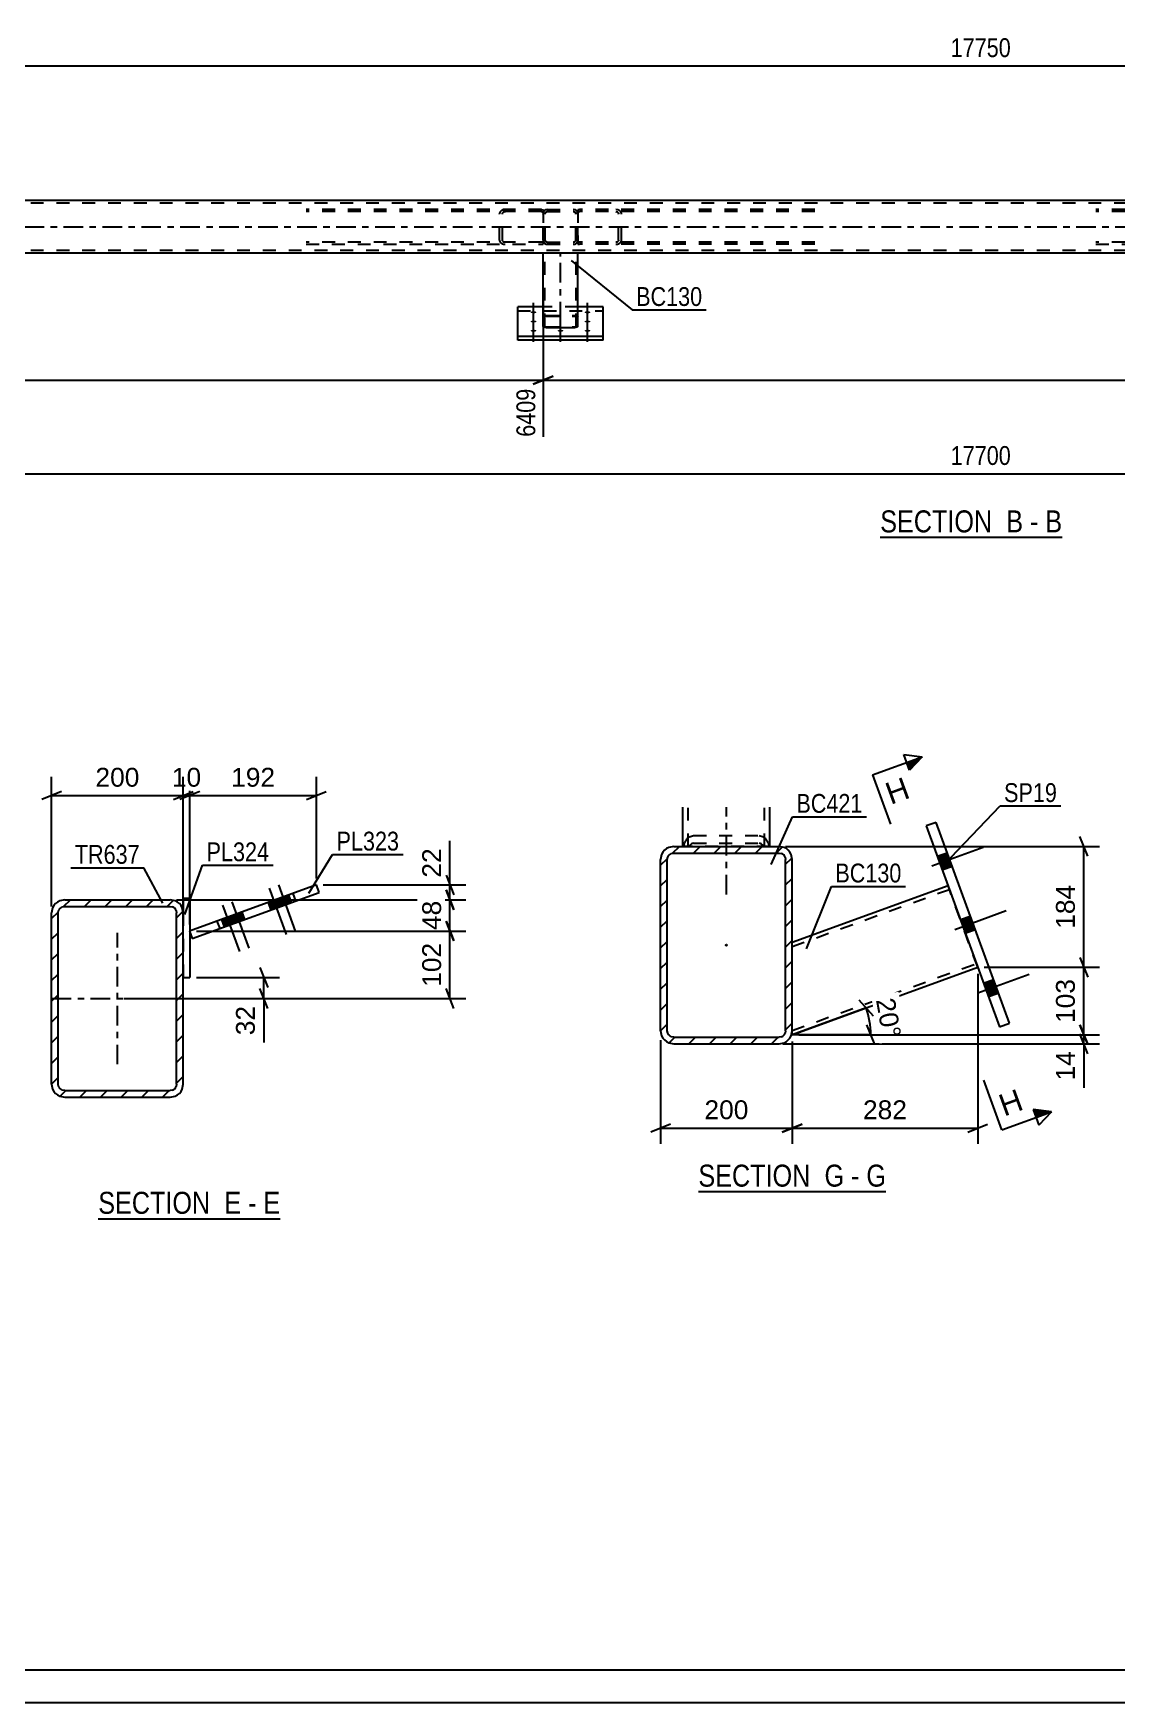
# Model space of a CAD drawing. Header units: millimetres. Extents: x -98 to 743, y -438 to 156.
# Drawn here: x 118.9 to 283.5, y -437.9 to -184.2 of the extents above; entities that cross this region are included whole.
import ezdxf

# ---------------------------------------------------------------- set-up
doc = ezdxf.new("R2010")
doc.units = ezdxf.units.MM
doc.linetypes.add('DXK_LINE_DOT2', pattern=[3.9198, 1.9599, -1.9599])
doc.linetypes.add('DXK_LINE_DOT3', pattern=[5.9187, 2.979, -0.9799, 0.9799, -0.9799])
doc.styles.add('Arial', font='ARIAL.TTF', dxfattribs={"height": 0.2})
doc.styles.add('Arial Narrow', font='ARIALN.TTF', dxfattribs={"height": 0.2})

# ---------------------------------------------------------------- blocks, each defined once
blk = doc.blocks.new('Unknown-761554712-1131')
at = {"color": 5, "linetype": 'Continuous'}
for p, q in [((-92.67, -432.91), (738.33, -432.91)), ((-97.67, -437.91), (743.33, -437.91))]:
    blk.add_line(p, q, dxfattribs=at)
blk = doc.blocks.new('Unknown-761554712-19 - 5364')
at = {"color": 6, "linetype": 'Continuous'}
blk.add_line((219.96, -360.24), (248.46, -360.24), dxfattribs=at)
at = {"color": 0, "linetype": 'Continuous'}
blk.add_wipeout([(238.07, -359.49), (238.07, -355.99), (219.96, -355.99), (219.96, -359.49)], dxfattribs=at)
at = {"color": 7, "linetype": 'Continuous', "style": 'Arial Narrow'}
blk.add_text('SECTION ', height=3.34, dxfattribs=at).set_placement((219.96, -359.49))
at = {"color": 0, "linetype": 'Continuous'}
blk.add_wipeout([(242.1, -359.49), (242.1, -355.99), (239.12, -355.99), (239.12, -359.49)], dxfattribs=at)
at = {"color": 7, "linetype": 'Continuous', "style": 'Arial Narrow'}
blk.add_text('G', height=3.34, dxfattribs=at).set_placement((239.12, -359.49))
at = {"color": 0, "linetype": 'Continuous'}
blk.add_wipeout([(244.43, -359.49), (244.43, -355.99), (243.15, -355.99), (243.15, -359.49)], dxfattribs=at)
blk.add_wipeout([(248.46, -359.49), (248.46, -355.99), (245.48, -355.99), (245.48, -359.49)], dxfattribs=at)
at = {"color": 7, "linetype": 'Continuous', "style": 'Arial Narrow'}
for s, p in [('G', (245.48, -359.49)), ('-', (243.15, -359.49))]:
    blk.add_text(s, height=3.34, dxfattribs=at).set_placement(p)
blk = doc.blocks.new('Unknown-761554712-12 - 9931')
at = {"color": 6, "linetype": 'Continuous'}
blk.add_line((128.77, -364.37), (156.42, -364.37), dxfattribs=at)
at = {"color": 0, "linetype": 'Continuous'}
blk.add_wipeout([(146.88, -363.62), (146.88, -360.12), (128.77, -360.12), (128.77, -363.62)], dxfattribs=at)
at = {"color": 7, "linetype": 'Continuous', "style": 'Arial Narrow'}
blk.add_text('SECTION ', height=3.34, dxfattribs=at).set_placement((128.77, -363.62))
at = {"color": 0, "linetype": 'Continuous'}
blk.add_wipeout([(150.49, -363.62), (150.49, -360.12), (147.93, -360.12), (147.93, -363.62)], dxfattribs=at)
blk.add_wipeout([(152.81, -363.62), (152.81, -360.12), (151.54, -360.12), (151.54, -363.62)], dxfattribs=at)
at = {"color": 7, "linetype": 'Continuous', "style": 'Arial Narrow'}
blk.add_text('E', height=3.34, dxfattribs=at).set_placement((147.93, -363.62))
at = {"color": 0, "linetype": 'Continuous'}
blk.add_wipeout([(156.42, -363.62), (156.42, -360.12), (153.86, -360.12), (153.86, -363.62)], dxfattribs=at)
at = {"color": 7, "linetype": 'Continuous', "style": 'Arial Narrow'}
for s, p in [('-', (151.54, -363.62)), ('E', (153.86, -363.62))]:
    blk.add_text(s, height=3.34, dxfattribs=at).set_placement(p)
blk = doc.blocks.new('Unknown-761554712-21 - 5026')
at = {"color": 6, "linetype": 'Continuous'}
blk.add_line((247.59, -260.81), (275.23, -260.81), dxfattribs=at)
at = {"color": 0, "linetype": 'Continuous'}
blk.add_wipeout([(265.69, -260.06), (265.69, -256.56), (247.59, -256.56), (247.59, -260.06)], dxfattribs=at)
at = {"color": 7, "linetype": 'Continuous', "style": 'Arial Narrow'}
blk.add_text('SECTION ', height=3.34, dxfattribs=at).set_placement((247.59, -260.06))
at = {"color": 0, "linetype": 'Continuous'}
blk.add_wipeout([(269.3, -260.06), (269.3, -256.56), (266.74, -256.56), (266.74, -260.06)], dxfattribs=at)
blk.add_wipeout([(271.63, -260.06), (271.63, -256.56), (270.35, -256.56), (270.35, -260.06)], dxfattribs=at)
at = {"color": 7, "linetype": 'Continuous', "style": 'Arial Narrow'}
blk.add_text('B', height=3.34, dxfattribs=at).set_placement((266.74, -260.06))
at = {"color": 0, "linetype": 'Continuous'}
blk.add_wipeout([(275.23, -260.06), (275.23, -256.56), (272.68, -256.56), (272.68, -260.06)], dxfattribs=at)
at = {"color": 7, "linetype": 'Continuous', "style": 'Arial Narrow'}
for s, p in [('-', (270.35, -260.06)), ('B', (272.68, -260.06))]:
    blk.add_text(s, height=3.34, dxfattribs=at).set_placement(p)
blk = doc.blocks.new('Part-761554712-5432 - 5364')
at = {"color": 2, "linetype": 'Continuous'}
for p, q in [((256.09, -304.13), (254.59, -304.68)), ((267.21, -334.67), (256.09, -304.13)), ((254.59, -304.68), (265.7, -335.22)), ((265.7, -335.22), (267.21, -334.67))]:
    blk.add_line(p, q, dxfattribs=at)
blk = doc.blocks.new('Part-761554712-5367 - 5364')
at = {"color": 2, "linetype": 'Continuous'}
for p, q in [((217.61, -307.79), (217.61, -301.81)), ((230.81, -307.79), (230.81, -301.81))]:
    blk.add_line(p, q, dxfattribs=at)
at = {"color": 7, "linetype": 'DXK_LINE_DOT2'}
for p, q in [((218.41, -307.79), (218.41, -301.81)), ((230.01, -307.79), (230.01, -301.81)), ((218.6, -306.32), (219.21, -306.14)), ((219.21, -306.14), (229.21, -306.14)), ((229.21, -306.14), (229.83, -306.32)), ((230.81, -307.79), (217.61, -307.79)), ((217.71, -307.79), (217.73, -307.58)), ((218.65, -307.65), (218.58, -307.79)), ((218.91, -307.4), (218.65, -307.65)), ((219.21, -307.31), (218.91, -307.4)), ((219.21, -307.31), (229.21, -307.31)), ((229.52, -307.4), (229.21, -307.31)), ((229.78, -307.65), (229.52, -307.4)), ((229.84, -307.79), (229.78, -307.65)), ((230.69, -307.58), (230.72, -307.79))]:
    blk.add_line(p, q, dxfattribs=at)
at = {"color": 7, "linetype": 'DXK_LINE_DOT3'}
blk.add_line((224.21, -315.07), (224.21, -301.81), dxfattribs=at)
at = {"color": 7, "linetype": 'DXK_LINE_DOT2'}
for centre, start, end in [((219.8, -308.07), 124.4664, 166.7051), ((228.62, -308.07), 13.2949, 55.5336)]:
    blk.add_arc(centre, 2.13, start, end, dxfattribs=at)
blk = doc.blocks.new('Part-761554712-5455 - 5364')
at = {"linetype": 'Continuous'}
h = blk.add_hatch(dxfattribs=at)
h.set_pattern_fill('', scale=0.7, style=0, pattern_type=0)
h.set_pattern_definition([(45, (214.2129, -335.7886), (-1.57154, 1.57154), [])])
h.paths.add_polyline_path([(214.21, -309.79), (214.21, -335.79), (214.37, -336.55), (214.8, -337.2), (215.45, -337.64), (216.21, -337.79), (232.21, -337.79), (232.98, -337.64), (233.63, -337.2), (234.06, -336.55), (234.21, -335.79), (234.21, -309.79), (234.06, -309.02), (233.63, -308.37), (232.98, -307.94), (232.21, -307.79), (216.21, -307.79), (215.45, -307.94), (214.8, -308.37), (214.37, -309.02)])
h.paths.add_polyline_path([(215.51, -309.08), (215.83, -308.86), (216.21, -308.79), (232.21, -308.79), (232.6, -308.86), (232.92, -309.08), (233.14, -309.41), (233.21, -309.79), (233.21, -335.79), (233.14, -336.17), (232.92, -336.5), (232.6, -336.71), (232.21, -336.79), (216.21, -336.79), (215.83, -336.71), (215.51, -336.5), (215.29, -336.17), (215.21, -335.79), (215.21, -309.79), (215.29, -309.41)])
blk.add_hatch(color=30, dxfattribs=at).paths.add_polyline_path([(224.21, -322.89, -1), (224.21, -322.69, -1)])
at = {"color": 2, "linetype": 'Continuous'}
for p, q in [((214.37, -309.02), (214.21, -309.79)), ((215.21, -309.79), (215.29, -309.41)), ((216.21, -307.79), (215.45, -307.94)), ((215.83, -308.86), (216.21, -308.79)), ((216.21, -307.79), (232.21, -307.79)), ((216.21, -308.79), (232.21, -308.79)), ((232.98, -307.94), (232.21, -307.79)), ((232.21, -308.79), (232.6, -308.86)), ((233.14, -309.41), (233.21, -309.79)), ((234.21, -309.79), (234.06, -309.02)), ((214.21, -335.79), (214.21, -309.79)), ((215.21, -335.79), (215.21, -309.79)), ((233.21, -335.79), (233.21, -309.79)), ((234.21, -335.79), (234.21, -309.79)), ((214.21, -335.79), (214.37, -336.55)), ((215.29, -336.17), (215.21, -335.79)), ((216.21, -336.79), (215.83, -336.71)), ((216.21, -336.79), (232.21, -336.79)), ((232.6, -336.71), (232.21, -336.79)), ((233.21, -335.79), (233.14, -336.17)), ((234.06, -336.55), (234.21, -335.79)), ((215.45, -337.64), (216.21, -337.79)), ((216.21, -337.79), (232.21, -337.79)), ((232.21, -337.79), (232.98, -337.64))]:
    blk.add_line(p, q, dxfattribs=at)
at = {"color": 7, "linetype": 'DXK_LINE_DOT3'}
blk.add_line((224.21, -322.79), (224.21, -322.79), dxfattribs=at)
at = {"color": 30, "linetype": 'DXK_LINE_DOT3'}
blk.add_line((224.21, -322.79), (224.21, -322.79), dxfattribs=at)
at = {"color": 30, "linetype": 'Continuous'}
blk.add_circle((224.21, -322.79), 0.1, dxfattribs=at)
at = {"color": 2, "linetype": 'Continuous'}
for centre, radius, start, end in [((216.21, -309.79), 2, 112.5, 157.5), ((216.21, -309.79), 1, 112.5, 157.5), ((232.21, -309.79), 1, 22.5, 67.5), ((232.21, -309.79), 2, 22.5, 67.5), ((216.21, -335.79), 2, 202.5, 247.5), ((216.21, -335.79), 1, 202.5, 247.5), ((232.21, -335.79), 1, 292.5, 337.5), ((232.21, -335.79), 2, 292.5, 337.5)]:
    blk.add_arc(centre, radius, start, end, dxfattribs=at)
blk = doc.blocks.new('Part-761554712-5427 - 5364')
at = {"color": 2, "linetype": 'Continuous'}
for p, q in [((234.21, -322.36), (257.89, -313.75)), ((234.21, -336.41), (262.4, -326.15)), ((234.21, -336.31), (234.21, -335.79)), ((234.21, -336.31), (234.21, -336.41))]:
    blk.add_line(p, q, dxfattribs=at)
at = {"color": 7, "linetype": 'DXK_LINE_DOT2'}
for p, q in [((234.21, -323), (258.09, -314.31)), ((262.4, -326.15), (257.89, -313.75)), ((234.21, -322.46), (234.21, -322.36)), ((234.21, -335.79), (234.21, -322.36)), ((234.21, -335.77), (262.2, -325.59))]:
    blk.add_line(p, q, dxfattribs=at)
blk = doc.blocks.new('Bolt-761554712-5478 - 5364')
at = {"linetype": 'Continuous'}
for points in [[(256.26, -309.28), (257.02, -311.35), (258.52, -310.8), (257.77, -308.74)], [(256.26, -309.28), (257.02, -311.35), (258.52, -310.8), (257.77, -308.74)], [(256.26, -309.28), (257.02, -311.35), (258.52, -310.8), (257.77, -308.74)], [(259.77, -318.91), (260.52, -320.98), (262.03, -320.43), (261.27, -318.37)], [(259.77, -318.91), (260.52, -320.98), (262.03, -320.43), (261.27, -318.37)], [(263.28, -328.55), (264.03, -330.61), (265.53, -330.07), (264.78, -328)], [(263.28, -328.55), (264.03, -330.61), (265.53, -330.07), (264.78, -328)], [(263.28, -328.55), (264.03, -330.61), (265.53, -330.07), (264.78, -328)]]:
    blk.add_hatch(color=1, dxfattribs=at).paths.add_polyline_path(points)
at = {"color": 1, "linetype": 'Continuous'}
for p, q in [((255.42, -310.76), (263.22, -307.92)), ((255.42, -310.76), (263.22, -307.92)), ((255.42, -310.76), (263.22, -307.92)), ((256.26, -309.28), (257.77, -308.74)), ((256.26, -309.28), (257.77, -308.74)), ((256.26, -309.28), (257.77, -308.74)), ((257.02, -311.35), (258.52, -310.8)), ((257.02, -311.35), (258.52, -310.8)), ((257.02, -311.35), (258.52, -310.8)), ((258.93, -320.39), (266.72, -317.55)), ((258.93, -320.39), (266.72, -317.55)), ((259.77, -318.91), (261.27, -318.37)), ((259.77, -318.91), (261.27, -318.37)), ((260.52, -320.98), (262.03, -320.43)), ((260.52, -320.98), (262.03, -320.43)), ((262.43, -330.02), (270.23, -327.19)), ((262.43, -330.02), (270.23, -327.19)), ((262.43, -330.02), (270.23, -327.19)), ((263.28, -328.55), (264.78, -328)), ((263.28, -328.55), (264.78, -328)), ((263.28, -328.55), (264.78, -328)), ((264.03, -330.61), (265.53, -330.07)), ((264.03, -330.61), (265.53, -330.07)), ((264.03, -330.61), (265.53, -330.07))]:
    blk.add_line(p, q, dxfattribs=at)
blk = doc.blocks.new('Part-761554712-9998 - 9931')
at = {"color": 2, "linetype": 'Continuous'}
for p, q in [((141.68, -315.71), (141.68, -317.9)), ((142.68, -315.71), (141.68, -315.71)), ((142.68, -315.71), (142.68, -327.71)), ((141.68, -327.71), (142.68, -327.71))]:
    blk.add_line(p, q, dxfattribs=at)
at = {"color": 7, "linetype": 'DXK_LINE_DOT2'}
blk.add_line((141.68, -317.9), (141.68, -327.71), dxfattribs=at)
blk = doc.blocks.new('Part-761554712-10018 - 9931')
at = {"linetype": 'Continuous'}
h = blk.add_hatch(dxfattribs=at)
h.set_pattern_fill('', scale=0.7, style=0, pattern_type=0)
h.set_pattern_definition([(45, (121.6773, -343.9045), (-1.57154, 1.57154), [])])
h.paths.add_polyline_path([(121.68, -317.9), (121.68, -343.9), (121.83, -344.67), (122.26, -345.32), (122.91, -345.75), (123.68, -345.9), (139.68, -345.9), (140.44, -345.75), (141.09, -345.32), (141.53, -344.67), (141.68, -343.9), (141.68, -317.9), (141.53, -317.14), (141.09, -316.49), (140.44, -316.06), (139.68, -315.9), (123.68, -315.9), (122.91, -316.06), (122.26, -316.49), (121.83, -317.14)])
h.paths.add_polyline_path([(122.97, -317.2), (123.29, -316.98), (123.68, -316.9), (139.68, -316.9), (140.06, -316.98), (140.38, -317.2), (140.6, -317.52), (140.68, -317.9), (140.68, -343.9), (140.6, -344.29), (140.38, -344.61), (140.06, -344.83), (139.68, -344.9), (123.68, -344.9), (123.29, -344.83), (122.97, -344.61), (122.75, -344.29), (122.68, -343.9), (122.68, -317.9), (122.75, -317.52)])
at = {"color": 2, "linetype": 'Continuous'}
for p, q in [((123.68, -315.9), (122.91, -316.06)), ((123.29, -316.98), (123.68, -316.9)), ((123.68, -315.9), (139.68, -315.9)), ((123.68, -316.9), (139.68, -316.9)), ((140.44, -316.06), (139.68, -315.9)), ((139.68, -316.9), (140.06, -316.98)), ((121.83, -317.14), (121.68, -317.9)), ((121.68, -343.9), (121.68, -317.9)), ((122.68, -317.9), (122.75, -317.52)), ((122.68, -343.9), (122.68, -317.9)), ((140.6, -317.52), (140.68, -317.9)), ((140.68, -343.9), (140.68, -317.9)), ((141.68, -317.9), (141.53, -317.14)), ((141.68, -343.9), (141.68, -317.9)), ((121.68, -343.9), (121.83, -344.67)), ((122.75, -344.29), (122.68, -343.9)), ((123.68, -344.9), (123.29, -344.83)), ((123.68, -344.9), (139.68, -344.9)), ((140.06, -344.83), (139.68, -344.9)), ((140.68, -343.9), (140.6, -344.29)), ((141.53, -344.67), (141.68, -343.9)), ((122.91, -345.75), (123.68, -345.9)), ((123.68, -345.9), (139.68, -345.9)), ((139.68, -345.9), (140.44, -345.75))]:
    blk.add_line(p, q, dxfattribs=at)
at = {"color": 7, "linetype": 'DXK_LINE_DOT3'}
for p, q in [((131.68, -340.9), (131.68, -320.9)), ((121.68, -330.9), (141.68, -330.9))]:
    blk.add_line(p, q, dxfattribs=at)
at = {"color": 2, "linetype": 'Continuous'}
for centre, radius, start, end in [((123.68, -317.9), 2, 112.5, 157.5), ((123.68, -317.9), 1, 112.5, 157.5), ((139.68, -317.9), 1, 22.5, 67.5), ((139.68, -317.9), 2, 22.5, 67.5), ((123.68, -343.9), 2, 202.5, 247.5), ((123.68, -343.9), 1, 202.5, 247.5), ((139.68, -343.9), 1, 292.5, 337.5), ((139.68, -343.9), 2, 292.5, 337.5)]:
    blk.add_arc(centre, radius, start, end, dxfattribs=at)
blk = doc.blocks.new('Part-761554712-10019 - 9931')
at = {"color": 2, "linetype": 'Continuous'}
for p, q in [((161.92, -313.65), (142.63, -320.68)), ((162.33, -314.78), (161.92, -313.65)), ((143.04, -321.8), (162.33, -314.78)), ((158.8, -316.07), (158.39, -314.94)), ((142.63, -320.68), (143.04, -321.8))]:
    blk.add_line(p, q, dxfattribs=at)
at = {"color": 7, "linetype": 'DXK_LINE_DOT2'}
blk.add_line((147.27, -320.26), (146.86, -319.13), dxfattribs=at)
blk = doc.blocks.new('Bolt-761554712-10032 - 9931')
at = {"linetype": 'Continuous'}
for points in [[(154.98, -317.46), (156.67, -316.84), (156.26, -315.71), (154.57, -316.33)], [(156.4, -316.94), (158.09, -316.33), (157.68, -315.2), (155.99, -315.81)], [(147.9, -320.03), (149.59, -319.42), (149.18, -318.29), (147.49, -318.91)], [(149.31, -319.52), (151, -318.9), (150.59, -317.78), (148.9, -318.39)]]:
    blk.add_hatch(color=1, dxfattribs=at).paths.add_polyline_path(points)
at = {"color": 1, "linetype": 'Continuous'}
for p, q in [((154.73, -314.14), (157.3, -321.19)), ((156.15, -313.63), (158.71, -320.67)), ((147.65, -316.72), (150.21, -323.77)), ((149.06, -316.2), (151.63, -323.25)), ((154.57, -316.33), (154.98, -317.46)), ((155.99, -315.81), (156.4, -316.94)), ((156.26, -315.71), (156.67, -316.84)), ((157.68, -315.2), (158.09, -316.33)), ((147.49, -318.91), (147.9, -320.03)), ((148.9, -318.39), (149.31, -319.52)), ((149.18, -318.29), (149.59, -319.42)), ((150.59, -317.78), (151, -318.9))]:
    blk.add_line(p, q, dxfattribs=at)
blk = doc.blocks.new('Part-761554712-5120 - 5026')
at = {"color": 7, "linetype": 'DXK_LINE_DOT2'}
for p, q in [((316.1, -211), (280.36, -211)), ((316.1, -211.32), (280.36, -211.32)), ((309.8, -211.4), (309.73, -211.64)), ((309.73, -215.64), (309.73, -211.64)), ((310.17, -211.64), (310.21, -211.52)), ((310.17, -215.64), (310.17, -211.64)), ((310.61, -211), (310.28, -211.05)), ((310.45, -211.35), (310.61, -211.32)), ((316.1, -211), (316.36, -211.04)), ((316.1, -211.32), (316.27, -211.35)), ((316.27, -211.35), (316.36, -211.39)), ((316.36, -211.04), (316.36, -216.25)), ((316.1, -215.96), (280.36, -215.96)), ((280.36, -216.28), (316.1, -216.28)), ((309.73, -215.64), (309.8, -215.89)), ((310.21, -215.77), (310.17, -215.64)), ((310.28, -216.24), (310.61, -216.28)), ((310.61, -215.96), (310.45, -215.94)), ((316.27, -215.94), (316.1, -215.96)), ((316.1, -216.28), (316.36, -216.25)), ((316.36, -215.9), (316.27, -215.94))]:
    blk.add_line(p, q, dxfattribs=at)
for centre, radius, start, end in [((310.48, -211.83), 0.802, 104.5547, 147.5896), ((310.55, -211.74), 0.401, 104.5547, 147.5896), ((310.48, -215.46), 0.802, 212.4104, 255.4453), ((310.55, -215.55), 0.401, 212.4104, 255.4453)]:
    blk.add_arc(centre, radius, start, end, dxfattribs=at)
blk = doc.blocks.new('Bolt-761554712-5043 - 5026')
at = {"linetype": 'Continuous'}
for points in [[(194.91, -226.77), (194.82, -226.76), (194.73, -226.75), (194.65, -226.74), (194.58, -226.72), (194.53, -226.69), (194.49, -226.66), (194.47, -226.63), (194.47, -226.6), (194.49, -226.57), (194.53, -226.54), (194.58, -226.51), (194.65, -226.49), (194.73, -226.48), (194.82, -226.47), (194.91, -226.46), (195, -226.47), (195.09, -226.48), (195.17, -226.49), (195.24, -226.51), (195.29, -226.54), (195.33, -226.57), (195.35, -226.6), (195.35, -226.63), (195.33, -226.66), (195.29, -226.69), (195.24, -226.72), (195.17, -226.74), (195.09, -226.75), (195, -226.76)], [(194.91, -228.17), (194.82, -228.16), (194.73, -228.15), (194.65, -228.14), (194.58, -228.12), (194.53, -228.09), (194.49, -228.06), (194.47, -228.03), (194.47, -228), (194.49, -227.97), (194.53, -227.94), (194.58, -227.92), (194.65, -227.9), (194.73, -227.88), (194.82, -227.87), (194.91, -227.87), (195, -227.87), (195.09, -227.88), (195.17, -227.9), (195.24, -227.92), (195.29, -227.94), (195.33, -227.97), (195.35, -228), (195.35, -228.03), (195.33, -228.06), (195.29, -228.09), (195.24, -228.12), (195.17, -228.14), (195.09, -228.15), (195, -228.16)], [(203.11, -226.77), (203.02, -226.76), (202.93, -226.75), (202.85, -226.74), (202.78, -226.72), (202.73, -226.69), (202.69, -226.66), (202.67, -226.63), (202.67, -226.6), (202.69, -226.57), (202.73, -226.54), (202.78, -226.51), (202.85, -226.49), (202.93, -226.48), (203.02, -226.47), (203.11, -226.46), (203.2, -226.47), (203.29, -226.48), (203.37, -226.49), (203.44, -226.51), (203.49, -226.54), (203.53, -226.57), (203.55, -226.6), (203.55, -226.63), (203.53, -226.66), (203.49, -226.69), (203.44, -226.72), (203.37, -226.74), (203.29, -226.75), (203.2, -226.76)], [(203.11, -228.17), (203.02, -228.16), (202.93, -228.15), (202.85, -228.14), (202.78, -228.12), (202.73, -228.09), (202.69, -228.06), (202.67, -228.03), (202.67, -228), (202.69, -227.97), (202.73, -227.94), (202.78, -227.92), (202.85, -227.9), (202.93, -227.88), (203.02, -227.87), (203.11, -227.87), (203.2, -227.87), (203.29, -227.88), (203.37, -227.9), (203.44, -227.92), (203.49, -227.94), (203.53, -227.97), (203.55, -228), (203.55, -228.03), (203.53, -228.06), (203.49, -228.09), (203.44, -228.12), (203.37, -228.14), (203.29, -228.15), (203.2, -228.16)], [(194.91, -229.57), (194.82, -229.57), (194.73, -229.56), (194.65, -229.54), (194.58, -229.52), (194.53, -229.49), (194.49, -229.47), (194.47, -229.44), (194.47, -229.4), (194.49, -229.37), (194.53, -229.34), (194.58, -229.32), (194.65, -229.3), (194.73, -229.28), (194.82, -229.27), (194.91, -229.27), (195, -229.27), (195.09, -229.28), (195.17, -229.3), (195.24, -229.32), (195.29, -229.34), (195.33, -229.37), (195.35, -229.4), (195.35, -229.44), (195.33, -229.47), (195.29, -229.49), (195.24, -229.52), (195.17, -229.54), (195.09, -229.56), (195, -229.57)], [(199.01, -229.57), (198.92, -229.57), (198.83, -229.56), (198.75, -229.54), (198.68, -229.52), (198.63, -229.49), (198.59, -229.47), (198.57, -229.44), (198.57, -229.4), (198.59, -229.37), (198.63, -229.34), (198.68, -229.32), (198.75, -229.3), (198.83, -229.28), (198.92, -229.27), (199.01, -229.27), (199.1, -229.27), (199.19, -229.28), (199.27, -229.3), (199.34, -229.32), (199.39, -229.34), (199.43, -229.37), (199.45, -229.4), (199.45, -229.44), (199.43, -229.47), (199.39, -229.49), (199.34, -229.52), (199.27, -229.54), (199.19, -229.56), (199.1, -229.57)], [(203.11, -229.57), (203.02, -229.57), (202.93, -229.56), (202.85, -229.54), (202.78, -229.52), (202.73, -229.49), (202.69, -229.47), (202.67, -229.44), (202.67, -229.4), (202.69, -229.37), (202.73, -229.34), (202.78, -229.32), (202.85, -229.3), (202.93, -229.28), (203.02, -229.27), (203.11, -229.27), (203.2, -229.27), (203.29, -229.28), (203.37, -229.3), (203.44, -229.32), (203.49, -229.34), (203.53, -229.37), (203.55, -229.4), (203.55, -229.44), (203.53, -229.47), (203.49, -229.49), (203.44, -229.52), (203.37, -229.54), (203.29, -229.56), (203.2, -229.57)]]:
    blk.add_hatch(color=1, dxfattribs=at).paths.add_polyline_path(points)
at = {"color": 1, "linetype": 'Continuous'}
for p, q in [((194.91, -228.31), (194.91, -225.19)), ((203.11, -228.31), (203.11, -225.19)), ((194.91, -229.71), (194.91, -226.59)), ((194.91, -231.11), (194.91, -227.99)), ((199.01, -231.11), (199.01, -227.99)), ((203.11, -229.71), (203.11, -226.59)), ((203.11, -231.11), (203.11, -227.99))]:
    blk.add_line(p, q, dxfattribs=at)
at = {"color": 1, "linetype": 'DXK_LINE_DOT2'}
blk.add_line((199.01, -228.31), (199.01, -225.19), dxfattribs=at)
blk = doc.blocks.new('Part-761554712-5062 - 5026')
at = {"color": 2, "linetype": 'Continuous'}
for p, q in [((571.24, -209.64), (-60, -209.64)), ((196.45, -217.64), (-38.44, -217.64)), ((436.45, -217.64), (201.57, -217.64))]:
    blk.add_line(p, q, dxfattribs=at)
at = {"color": 7, "linetype": 'DXK_LINE_DOT2'}
for p, q in [((571.24, -210.04), (-60, -210.04)), ((571.24, -217.24), (-60, -217.24)), ((571.24, -217.64), (-43.56, -217.64)), ((201.57, -217.64), (196.45, -217.64))]:
    blk.add_line(p, q, dxfattribs=at)
at = {"color": 7, "linetype": 'DXK_LINE_DOT3'}
blk.add_line((-60, -213.64), (571.24, -213.64), dxfattribs=at)
blk = doc.blocks.new('Part-761554712-5140 - 5026')
at = {"color": 7, "linetype": 'DXK_LINE_DOT2'}
for p, q in [((196.41, -211.4), (196.36, -211.64)), ((196.36, -215.64), (196.36, -211.64)), ((196.68, -211.64), (196.71, -211.52)), ((196.68, -215.64), (196.68, -211.64)), ((197, -211), (196.76, -211.05)), ((196.88, -211.35), (197, -211.32)), ((197, -211), (201, -211)), ((197, -211.32), (201, -211.32)), ((201.25, -211.05), (201, -211)), ((201, -211.32), (201.12, -211.35)), ((201.3, -211.52), (201.32, -211.64)), ((201.32, -215.64), (201.32, -211.64)), ((201.64, -211.64), (201.59, -211.4)), ((201.64, -215.64), (201.64, -211.64)), ((196.36, -215.64), (196.41, -215.89)), ((196.71, -215.77), (196.68, -215.64)), ((196.76, -216.24), (197, -216.28)), ((197, -215.96), (196.88, -215.94)), ((197, -215.96), (201, -215.96)), ((197, -216.28), (201, -216.28)), ((201.12, -215.94), (201, -215.96)), ((201, -216.28), (201.25, -216.24)), ((201.32, -215.64), (201.3, -215.77)), ((201.59, -215.89), (201.64, -215.64))]:
    blk.add_line(p, q, dxfattribs=at)
for centre, radius, start, end in [((197, -211.64), 0.64, 112.5, 157.5), ((197, -211.64), 0.32, 112.5, 157.5), ((201, -211.64), 0.32, 22.5, 67.5), ((201, -211.64), 0.64, 22.5, 67.5), ((197, -215.64), 0.64, 202.5, 247.5), ((197, -215.64), 0.32, 202.5, 247.5), ((201, -215.64), 0.32, 292.5, 337.5), ((201, -215.64), 0.64, 292.5, 337.5)]:
    blk.add_arc(centre, radius, start, end, dxfattribs=at)
blk = doc.blocks.new('Part-761554712-5069 - 5026')
at = {"color": 2, "linetype": 'Continuous'}
for p, q in [((196.37, -225.79), (192.51, -225.79)), ((192.51, -230.84), (192.51, -225.79)), ((205.51, -225.79), (201.65, -225.79)), ((205.51, -230.84), (205.51, -225.79)), ((192.51, -230.24), (205.51, -230.24)), ((205.51, -230.84), (192.51, -230.84))]:
    blk.add_line(p, q, dxfattribs=at)
at = {"color": 7, "linetype": 'DXK_LINE_DOT2'}
for p, q in [((192.51, -226.4), (205.51, -226.4)), ((201.65, -225.79), (196.37, -225.79))]:
    blk.add_line(p, q, dxfattribs=at)
blk = doc.blocks.new('Part-761554712-5074 - 5026')
at = {"color": 2, "linetype": 'Continuous'}
for p, q in [((196.37, -228.76), (196.37, -217.64)), ((201.57, -217.64), (196.45, -217.64)), ((201.65, -228.76), (201.65, -217.64)), ((196.41, -228.82), (196.37, -228.76)), ((196.51, -228.87), (196.41, -228.82)), ((196.67, -228.91), (196.51, -228.87)), ((196.85, -228.92), (196.67, -228.91)), ((196.85, -228.92), (201.17, -228.92)), ((201.35, -228.91), (201.17, -228.92)), ((201.51, -228.87), (201.35, -228.91)), ((201.61, -228.82), (201.51, -228.87)), ((201.65, -228.76), (201.61, -228.82))]:
    blk.add_line(p, q, dxfattribs=at)
at = {"color": 7, "linetype": 'DXK_LINE_DOT2'}
for p, q in [((196.45, -217.64), (196.37, -217.64)), ((196.61, -228.76), (196.61, -217.64)), ((201.65, -217.64), (201.17, -217.64)), ((201.39, -217.64), (201.41, -217.64)), ((201.41, -228.76), (201.41, -217.64)), ((196.37, -227.28), (196.41, -227.22)), ((196.41, -227.22), (196.51, -227.16)), ((196.51, -227.16), (196.67, -227.13)), ((196.63, -227.25), (196.61, -227.28)), ((196.68, -227.22), (196.63, -227.25)), ((196.67, -227.13), (196.85, -227.11)), ((196.76, -227.2), (196.68, -227.22)), ((196.85, -227.2), (196.76, -227.2)), ((196.85, -227.11), (201.17, -227.11)), ((196.85, -227.2), (201.17, -227.2)), ((201.17, -227.11), (201.35, -227.13)), ((201.26, -227.2), (201.17, -227.2)), ((201.34, -227.22), (201.26, -227.2)), ((201.34, -227.22), (201.35, -227.23)), ((201.35, -227.13), (201.51, -227.16)), ((201.35, -227.23), (201.39, -227.25)), ((201.41, -227.28), (201.39, -227.25)), ((201.51, -227.16), (201.61, -227.22)), ((201.61, -227.22), (201.65, -227.28)), ((196.61, -228.76), (196.63, -228.79)), ((196.63, -228.79), (196.68, -228.81)), ((196.68, -228.81), (196.76, -228.83)), ((196.76, -228.83), (196.85, -228.84)), ((196.85, -228.84), (201.17, -228.84)), ((201.17, -228.84), (201.26, -228.83)), ((201.26, -228.83), (201.34, -228.81)), ((201.34, -228.81), (201.39, -228.79)), ((201.39, -228.79), (201.41, -228.76))]:
    blk.add_line(p, q, dxfattribs=at)
at = {"color": 7, "linetype": 'DXK_LINE_DOT3'}
blk.add_line((199.01, -228.02), (199.01, -217.64), dxfattribs=at)
blk = doc.blocks.new('Part-761554712-5119 - 5026')
at = {"color": 7, "linetype": 'DXK_LINE_DOT2'}
for p, q in [((196.1, -211), (160.36, -211)), ((196.1, -211.32), (160.36, -211.32)), ((189.8, -211.4), (189.73, -211.64)), ((189.73, -215.64), (189.73, -211.64)), ((190.17, -211.64), (190.21, -211.52)), ((190.17, -215.64), (190.17, -211.64)), ((190.61, -211), (190.28, -211.05)), ((190.45, -211.35), (190.61, -211.32)), ((196.1, -211), (196.36, -211.04)), ((196.1, -211.32), (196.27, -211.35)), ((196.27, -211.35), (196.36, -211.39)), ((196.36, -211.04), (196.36, -216.25)), ((196.1, -215.96), (160.36, -215.96)), ((160.36, -216.28), (196.1, -216.28)), ((189.73, -215.64), (189.8, -215.89)), ((190.21, -215.77), (190.17, -215.64)), ((190.28, -216.24), (190.61, -216.28)), ((190.61, -215.96), (190.45, -215.94)), ((196.27, -215.94), (196.1, -215.96)), ((196.1, -216.28), (196.36, -216.25)), ((196.36, -215.9), (196.27, -215.94))]:
    blk.add_line(p, q, dxfattribs=at)
for centre, radius, start, end in [((190.48, -211.83), 0.802, 104.5547, 147.5895), ((190.55, -211.74), 0.401, 104.5547, 147.5895), ((190.48, -215.46), 0.802, 212.4105, 255.4453), ((190.55, -215.55), 0.401, 212.4105, 255.4453)]:
    blk.add_arc(centre, radius, start, end, dxfattribs=at)
blk = doc.blocks.new('Part-761554712-5133 - 5026')
at = {"color": 7, "linetype": 'DXK_LINE_DOT2'}
for p, q in [((201.9, -211), (201.64, -211.04)), ((201.64, -211.04), (201.64, -216.25)), ((201.64, -211.39), (201.73, -211.35)), ((201.73, -211.35), (201.9, -211.32)), ((237.64, -211), (201.9, -211)), ((237.64, -211.32), (201.9, -211.32)), ((207.73, -211.05), (207.39, -211)), ((207.39, -211.32), (207.56, -211.35)), ((207.8, -211.52), (207.83, -211.64)), ((207.83, -215.64), (207.83, -211.64)), ((208.27, -211.64), (208.2, -211.4)), ((208.27, -215.64), (208.27, -211.64)), ((201.73, -215.94), (201.64, -215.9)), ((201.64, -216.25), (201.9, -216.28)), ((201.9, -215.96), (201.73, -215.94)), ((237.64, -215.96), (201.9, -215.96)), ((237.64, -216.28), (201.9, -216.28)), ((207.56, -215.94), (207.39, -215.96)), ((207.39, -216.28), (207.73, -216.24)), ((207.83, -215.64), (207.8, -215.77)), ((208.2, -215.89), (208.27, -215.64))]:
    blk.add_line(p, q, dxfattribs=at)
for centre, radius, start, end in [((207.46, -211.74), 0.401, 32.4104, 75.4453), ((207.52, -211.83), 0.802, 32.4104, 75.4453), ((207.46, -215.55), 0.401, 284.5547, 327.5896), ((207.52, -215.46), 0.802, 284.5547, 327.5896)]:
    blk.add_arc(centre, radius, start, end, dxfattribs=at)
blk = doc.blocks.new('StraightDimension-761554712-5515 - 5364')
at = {"color": 7, "linetype": 'Continuous'}
for p, q in [((235.21, -336.41), (280.91, -336.41)), ((277.91, -334.91), (279.11, -337.91)), ((279.11, -339.29), (277.91, -336.29)), ((278.51, -337.79), (278.51, -336.41)), ((232.81, -337.79), (280.91, -337.79))]:
    blk.add_line(p, q, dxfattribs=at)
at = {"color": 0}
blk.add_wipeout([(277.76, -338.31), (273.56, -338.31), (273.56, -343.96), (277.76, -343.96)], dxfattribs=at)
at = {"color": 7, "linetype": 'Continuous'}
blk.add_line((278.51, -337.79), (278.51, -344.49), dxfattribs=at)
blk.add_line((278.51, -337.79), (278.51, -344.49), dxfattribs=at)
at = {"color": 3, "style": 'Arial'}
blk.add_text('14', height=2.865, rotation=90.0002, dxfattribs=at).set_placement((277.16, -343.36))
blk = doc.blocks.new('AngleDimension-761554712-5504 - 5364')
at = {"color": 7, "linetype": 'Continuous'}
for p, q in [((244.36, -331.12), (246.51, -333.53)), ((245.43, -332.33), (234.21, -336.41)), ((235.15, -336.07), (245.43, -332.33)), ((246.15, -336.41), (234.21, -336.41)), ((246.75, -337.91), (245.55, -334.91))]:
    blk.add_line(p, q, dxfattribs=at)
blk.add_arc((234.21, -336.41), 11.94, 360, 20, dxfattribs=at)
at = {"color": 0}
blk.add_wipeout([(247.49, -337.75), (251.63, -337.02), (250.37, -329.88), (246.23, -330.61)], dxfattribs=at)
at = {"color": 3, "style": 'Arial'}
blk.add_text('20°', height=2.865, rotation=-80.0021, dxfattribs=at).set_placement((246.93, -331.1))
blk = doc.blocks.new('StraightDimension-761554712-5525 - 5364')
at = {"color": 7, "linetype": 'Continuous'}
for p, q in [((277.91, -324.65), (279.11, -327.65)), ((263.4, -326.15), (280.91, -326.15)), ((278.51, -336.41), (278.51, -326.15)), ((235.21, -336.41), (280.91, -336.41)), ((279.11, -337.91), (277.91, -334.91))]:
    blk.add_line(p, q, dxfattribs=at)
at = {"color": 0}
blk.add_wipeout([(277.76, -327.35), (273.56, -327.35), (273.56, -335.22), (277.76, -335.22)], dxfattribs=at)
at = {"color": 3, "style": 'Arial'}
blk.add_text('103', height=2.865, rotation=90.0002, dxfattribs=at).set_placement((277.16, -334.62))
blk = doc.blocks.new('StraightDimension-761554712-5535 - 5364')
at = {"color": 7, "linetype": 'Continuous'}
for p, q in [((279.11, -309.29), (277.91, -306.29)), ((233.21, -307.79), (280.91, -307.79)), ((278.51, -326.15), (278.51, -307.79)), ((277.91, -324.65), (279.11, -327.65)), ((263.4, -326.15), (280.91, -326.15))]:
    blk.add_line(p, q, dxfattribs=at)
at = {"color": 0}
blk.add_wipeout([(277.76, -313.03), (273.56, -313.03), (273.56, -320.91), (277.76, -320.91)], dxfattribs=at)
at = {"color": 3, "style": 'Arial'}
blk.add_text('184', height=2.865, rotation=90.0002, dxfattribs=at).set_placement((277.16, -320.3))
blk = doc.blocks.new('StraightDimension-761554712-5548 - 5364')
at = {"color": 7, "linetype": 'Continuous'}
for p, q in [((262.4, -327.15), (262.4, -352.99)), ((234.21, -337.41), (234.21, -352.99)), ((235.71, -349.99), (232.71, -351.19)), ((260.9, -351.19), (263.9, -349.99)), ((234.21, -350.59), (262.4, -350.59))]:
    blk.add_line(p, q, dxfattribs=at)
at = {"color": 0}
blk.add_wipeout([(252.24, -349.84), (252.24, -345.64), (244.37, -345.64), (244.37, -349.84)], dxfattribs=at)
at = {"color": 3, "style": 'Arial'}
blk.add_text('282', height=2.865, dxfattribs=at).set_placement((244.97, -349.24))
blk = doc.blocks.new('StraightDimension-761554712-5549 - 5364')
at = {"color": 7, "linetype": 'Continuous'}
for p, q in [((214.21, -337.21), (214.21, -352.99)), ((234.21, -337.41), (234.21, -352.99)), ((215.71, -349.99), (212.71, -351.19)), ((232.71, -351.19), (235.71, -349.99)), ((214.21, -350.59), (234.21, -350.59))]:
    blk.add_line(p, q, dxfattribs=at)
at = {"color": 0}
blk.add_wipeout([(228.15, -349.84), (228.15, -345.64), (220.28, -345.64), (220.28, -349.84)], dxfattribs=at)
at = {"color": 3, "style": 'Arial'}
blk.add_text('200', height=2.865, dxfattribs=at).set_placement((220.88, -349.24))
blk = doc.blocks.new('StraightDimension-761554712-10217 - 9931')
at = {"color": 7, "linetype": 'Continuous'}
for p, q in [((142.68, -319.66), (142.68, -297.21)), ((161.92, -312.65), (161.92, -297.21)), ((144.18, -299.46), (141.18, -300.66)), ((142.68, -300.06), (161.92, -300.06)), ((160.42, -300.66), (163.42, -299.46))]:
    blk.add_line(p, q, dxfattribs=at)
at = {"color": 0}
blk.add_wipeout([(156.23, -299.31), (156.23, -295.11), (148.36, -295.11), (148.36, -299.31)], dxfattribs=at)
at = {"color": 3, "style": 'Arial'}
blk.add_text('192', height=2.865, dxfattribs=at).set_placement((148.96, -298.71))
blk = doc.blocks.new('StraightDimension-761554712-10218 - 9931')
at = {"color": 7, "linetype": 'Continuous'}
for p, q in [((141.68, -316.9), (141.68, -297.21)), ((142.68, -319.66), (142.68, -297.21)), ((140.18, -300.66), (143.18, -299.46)), ((144.18, -299.46), (141.18, -300.66)), ((141.68, -300.06), (142.68, -300.06))]:
    blk.add_line(p, q, dxfattribs=at)
at = {"color": 0}
blk.add_wipeout([(145, -299.31), (145, -295.11), (139.35, -295.11), (139.35, -299.31)], dxfattribs=at)
at = {"color": 3, "style": 'Arial'}
blk.add_text('10', height=2.865, dxfattribs=at).set_placement((139.95, -298.71))
blk = doc.blocks.new('StraightDimension-761554712-10219 - 9931')
at = {"color": 7, "linetype": 'Continuous'}
for p, q in [((121.68, -316.9), (121.68, -297.21)), ((141.68, -316.9), (141.68, -297.21)), ((123.18, -299.46), (120.18, -300.66)), ((121.68, -300.06), (141.68, -300.06)), ((140.18, -300.66), (143.18, -299.46))]:
    blk.add_line(p, q, dxfattribs=at)
at = {"color": 0}
blk.add_wipeout([(135.61, -299.31), (135.61, -295.11), (127.74, -295.11), (127.74, -299.31)], dxfattribs=at)
at = {"color": 3, "style": 'Arial'}
blk.add_text('200', height=2.865, dxfattribs=at).set_placement((128.34, -298.71))
blk = doc.blocks.new('StraightDimension-761554712-10264 - 9931')
at = {"color": 7, "linetype": 'Continuous'}
for p, q in [((153.31, -326.21), (154.51, -329.21)), ((143.68, -327.71), (156.31, -327.71)), ((154.51, -332.4), (153.31, -329.4)), ((153.91, -330.9), (153.91, -327.71)), ((132.68, -330.9), (156.31, -330.9))]:
    blk.add_line(p, q, dxfattribs=at)
at = {"color": 0}
blk.add_wipeout([(153.16, -331.43), (148.96, -331.43), (148.96, -337.08), (153.16, -337.08)], dxfattribs=at)
at = {"color": 7, "linetype": 'Continuous'}
blk.add_line((153.91, -330.9), (153.91, -337.6), dxfattribs=at)
blk.add_line((153.91, -330.9), (153.91, -337.6), dxfattribs=at)
at = {"color": 3, "style": 'Arial'}
blk.add_text('32', height=2.865, rotation=90.0002, dxfattribs=at).set_placement((152.56, -336.48))
blk = doc.blocks.new('StraightDimension-761554712-10288 - 9931')
at = {"color": 7, "linetype": 'Continuous'}
for p, q in [((162.92, -313.65), (184.61, -313.65)), ((181.61, -312.15), (182.81, -315.15)), ((182.81, -317.4), (181.61, -314.4)), ((182.21, -315.9), (182.21, -313.65)), ((140.68, -315.9), (184.61, -315.9))]:
    blk.add_line(p, q, dxfattribs=at)
at = {"color": 0}
blk.add_wipeout([(181.46, -307.48), (177.26, -307.48), (177.26, -313.13), (181.46, -313.13)], dxfattribs=at)
at = {"color": 7, "linetype": 'Continuous'}
blk.add_line((182.21, -313.65), (182.21, -306.96), dxfattribs=at)
blk.add_line((182.21, -313.65), (182.21, -306.96), dxfattribs=at)
at = {"color": 3, "style": 'Arial'}
blk.add_text('22', height=2.865, rotation=90.0002, dxfattribs=at).set_placement((180.86, -312.53))
blk = doc.blocks.new('StraightDimension-761554712-10289 - 9931')
at = {"color": 7, "linetype": 'Continuous'}
for p, q in [((181.61, -314.4), (182.81, -317.4)), ((140.68, -315.9), (184.61, -315.9)), ((182.21, -320.66), (182.21, -315.9)), ((182.81, -322.16), (181.61, -319.16)), ((143.68, -320.66), (184.61, -320.66))]:
    blk.add_line(p, q, dxfattribs=at)
at = {"color": 0}
blk.add_wipeout([(181.46, -315.46), (177.26, -315.46), (177.26, -321.1), (181.46, -321.1)], dxfattribs=at)
at = {"color": 3, "style": 'Arial'}
blk.add_text('48', height=2.865, rotation=90.0002, dxfattribs=at).set_placement((180.86, -320.5))
blk = doc.blocks.new('StraightDimension-761554712-10290 - 9931')
at = {"color": 7, "linetype": 'Continuous'}
for p, q in [((181.61, -319.16), (182.81, -322.16)), ((143.68, -320.66), (184.61, -320.66)), ((182.21, -330.9), (182.21, -320.66)), ((182.81, -332.4), (181.61, -329.4)), ((132.68, -330.9), (184.61, -330.9))]:
    blk.add_line(p, q, dxfattribs=at)
at = {"color": 0}
blk.add_wipeout([(181.46, -321.85), (177.26, -321.85), (177.26, -329.72), (181.46, -329.72)], dxfattribs=at)
at = {"color": 3, "style": 'Arial'}
blk.add_text('102', height=2.865, rotation=90.0002, dxfattribs=at).set_placement((180.86, -329.12))
blk = doc.blocks.new('StraightDimension-761554712-5291 - 5026')
at = {"color": 7, "linetype": 'Continuous'}
for p, q in [((-43.64, -224.2), (-43.64, -243.71)), ((196.37, -223.38), (196.37, -245.53)), ((-42.14, -236.32), (-45.14, -237.52)), ((-43.64, -236.92), (196.37, -236.92)), ((194.87, -237.52), (197.87, -236.32))]:
    blk.add_line(p, q, dxfattribs=at)
at = {"color": 0}
blk.add_wipeout([(80.62, -236.17), (80.62, -231.97), (72.11, -231.97), (72.11, -236.17)], dxfattribs=at)
at = {"color": 0, "linetype": 'Continuous'}
blk.add_wipeout([(195.77, -237.62), (191.57, -237.62), (191.57, -246.13), (195.77, -246.13)], dxfattribs=at)
at = {"color": 3, "style": 'Arial Narrow'}
blk.add_text('6000', height=2.863, dxfattribs=at).set_placement((72.71, -235.57))
at = {"color": 3, "linetype": 'Continuous', "style": 'Arial Narrow'}
blk.add_text('6409', height=2.863, rotation=90.0002, dxfattribs=at).set_placement((195.17, -245.53))
blk = doc.blocks.new('StraightDimension-761554712-5155 - 5026')
at = {"color": 7, "linetype": 'Continuous'}
blk.add_line((-61, -189.18), (586.74, -189.18), dxfattribs=at)
at = {"color": 0}
blk.add_wipeout([(268.04, -188.43), (268.04, -184.23), (257.7, -184.23), (257.7, -188.43)], dxfattribs=at)
at = {"color": 3, "style": 'Arial Narrow'}
blk.add_text('17750', height=2.863, dxfattribs=at).set_placement((258.3, -187.83))
blk = doc.blocks.new('StraightDimension-761554712-5282 - 5026')
at = {"color": 7, "linetype": 'Continuous'}
for p, q in [((436.37, -222.83), (436.37, -247.36)), ((196.37, -223.38), (196.37, -245.53)), ((197.87, -236.32), (194.87, -237.52)), ((196.37, -236.92), (436.37, -236.92)), ((434.87, -237.52), (437.87, -236.32))]:
    blk.add_line(p, q, dxfattribs=at)
at = {"color": 0}
blk.add_wipeout([(320.63, -236.17), (320.63, -231.97), (312.11, -231.97), (312.11, -236.17)], dxfattribs=at)
at = {"color": 0, "linetype": 'Continuous'}
blk.add_wipeout([(435.77, -237.62), (431.57, -237.62), (431.57, -247.96), (435.77, -247.96)], dxfattribs=at)
at = {"color": 3, "style": 'Arial Narrow'}
blk.add_text('6000', height=2.863, dxfattribs=at).set_placement((312.71, -235.57))
at = {"color": 3, "linetype": 'Continuous', "style": 'Arial Narrow'}
blk.add_text('12409', height=2.863, rotation=90.0002, dxfattribs=at).set_placement((435.17, -247.36))
blk = doc.blocks.new('StraightDimension-761554712-5324 - 5026')
at = {"color": 7, "linetype": 'Continuous'}
blk.add_line((-60, -251.16), (585.74, -251.16), dxfattribs=at)
at = {"color": 0}
blk.add_wipeout([(268.04, -250.41), (268.04, -246.21), (257.7, -246.21), (257.7, -250.41)], dxfattribs=at)
at = {"color": 3, "style": 'Arial Narrow'}
blk.add_text('17700', height=2.863, dxfattribs=at).set_placement((258.3, -249.81))
blk = doc.blocks.new('Mark-761554712-5423 - 5364')
at = {"color": 0}
blk.add_wipeout([(250.82, -313.26), (250.82, -310.26), (240.77, -310.26), (240.77, -313.26)], dxfattribs=at)
blk.add_wipeout([(250.82, -313.26), (250.82, -310.26), (240.77, -310.26), (240.77, -313.26)], dxfattribs=at)
at = {"color": 30, "linetype": 'Continuous'}
for p, q in [((236.39, -323.33), (240.17, -313.86)), ((240.17, -313.86), (251.42, -313.86))]:
    blk.add_line(p, q, dxfattribs=at)
at = {"color": 3, "style": 'Arial Narrow'}
blk.add_text('BC130', height=2.863, dxfattribs=at).set_placement((240.77, -313.26))
blk = doc.blocks.new('Mark-761554712-5451 - 5364')
at = {"color": 0}
blk.add_wipeout([(244.9, -302.68), (244.9, -299.68), (234.85, -299.68), (234.85, -302.68)], dxfattribs=at)
blk.add_wipeout([(244.9, -302.68), (244.9, -299.68), (234.85, -299.68), (234.85, -302.68)], dxfattribs=at)
at = {"color": 30, "linetype": 'Continuous'}
for p, q in [((231.04, -310.52), (234.25, -303.28)), ((234.25, -303.28), (245.5, -303.28))]:
    blk.add_line(p, q, dxfattribs=at)
at = {"color": 3, "style": 'Arial Narrow'}
blk.add_text('BC421', height=2.863, dxfattribs=at).set_placement((234.85, -302.68))
blk = doc.blocks.new('Mark-761554712-5428 - 5364')
at = {"color": 0}
blk.add_wipeout([(274.45, -301.04), (274.45, -298.04), (266.41, -298.04), (266.41, -301.04)], dxfattribs=at)
blk.add_wipeout([(274.45, -301.04), (274.45, -298.04), (266.41, -298.04), (266.41, -301.04)], dxfattribs=at)
at = {"color": 30, "linetype": 'Continuous'}
for p, q in [((257.23, -310.59), (265.81, -301.64)), ((265.81, -301.64), (275.05, -301.64))]:
    blk.add_line(p, q, dxfattribs=at)
at = {"color": 3, "style": 'Arial Narrow'}
blk.add_text('SP19', height=2.863, dxfattribs=at).set_placement((266.41, -301.04))
blk = doc.blocks.new('SectionMark-761554712-10529 - 5364')
at = {"color": 6, "linetype": 'Continuous'}
for p, q in [((251.17, -293.83), (253.95, -294.15)), ((273.59, -348.11), (271.67, -350.14))]:
    blk.add_line(p, q, dxfattribs=at)
at = {"color": 0, "linetype": 'Continuous'}
for points in [[(252.33, -300.33), (251.14, -297.04), (247.97, -298.19), (249.17, -301.48)], [(269.58, -347.7), (268.38, -344.42), (265.21, -345.57), (266.41, -348.86)]]:
    blk.add_wipeout(points, dxfattribs=at)
at = {"linetype": 'Continuous'}
for points in [[(252.03, -296.18), (251.6, -295.01), (253.95, -294.15)], [(271.24, -348.96), (270.81, -347.79), (273.59, -348.11)]]:
    blk.add_hatch(color=6, dxfattribs=at).paths.add_polyline_path(points)
at = {"color": 6, "linetype": 'Continuous'}
for p, q in [((246.43, -296.89), (253.95, -294.15)), ((252.03, -296.18), (251.17, -293.83)), ((253.95, -294.15), (252.03, -296.18)), ((246.43, -296.89), (249.17, -304.41)), ((266.07, -350.84), (263.33, -343.33)), ((266.07, -350.84), (273.59, -348.11)), ((273.59, -348.11), (270.81, -347.79)), ((270.81, -347.79), (271.67, -350.14))]:
    blk.add_line(p, q, dxfattribs=at)
at = {"color": 3, "linetype": 'Continuous', "style": 'Arial'}
for p in [(249.17, -301.48), (266.41, -348.86)]:
    blk.add_text('H', height=3.34, rotation=20.002, dxfattribs=at).set_placement(p)
blk = doc.blocks.new('Mark-761554712-10380 - 9931')
at = {"color": 0}
blk.add_wipeout([(154.73, -310.04), (154.73, -307.04), (145.23, -307.04), (145.23, -310.04)], dxfattribs=at)
blk.add_wipeout([(154.73, -310.04), (154.73, -307.04), (145.23, -307.04), (145.23, -310.04)], dxfattribs=at)
at = {"color": 30, "linetype": 'Continuous'}
for p, q in [((141.91, -318.14), (144.63, -310.64)), ((144.63, -310.64), (155.33, -310.64))]:
    blk.add_line(p, q, dxfattribs=at)
at = {"color": 3, "style": 'Arial Narrow'}
blk.add_text('PL324', height=2.863, dxfattribs=at).set_placement((145.23, -310.04))
blk = doc.blocks.new('Mark-761554712-10383 - 9931')
at = {"color": 0}
blk.add_wipeout([(135.07, -310.43), (135.07, -307.43), (125.21, -307.43), (125.21, -310.43)], dxfattribs=at)
blk.add_wipeout([(135.07, -310.43), (135.07, -307.43), (125.21, -307.43), (125.21, -310.43)], dxfattribs=at)
at = {"color": 30, "linetype": 'Continuous'}
for p in [(124.61, -311.03), (138.6, -316.39)]:
    blk.add_line(p, (135.67, -311.03), dxfattribs=at)
at = {"color": 3, "style": 'Arial Narrow'}
blk.add_text('TR637', height=2.863, dxfattribs=at).set_placement((125.21, -310.43))
blk = doc.blocks.new('Mark-761554712-10386 - 9931')
at = {"color": 0}
blk.add_wipeout([(174.49, -308.41), (174.49, -305.41), (164.98, -305.41), (164.98, -308.41)], dxfattribs=at)
blk.add_wipeout([(174.49, -308.41), (174.49, -305.41), (164.98, -305.41), (164.98, -308.41)], dxfattribs=at)
at = {"color": 30, "linetype": 'Continuous'}
for p, q in [((160.77, -314.89), (164.38, -309.01)), ((164.38, -309.01), (175.09, -309.01))]:
    blk.add_line(p, q, dxfattribs=at)
at = {"color": 3, "style": 'Arial Narrow'}
blk.add_text('PL323', height=2.863, dxfattribs=at).set_placement((164.98, -308.41))
blk = doc.blocks.new('Mark-761554712-5070 - 5026')
at = {"color": 0}
blk.add_wipeout([(220.55, -225.65), (220.55, -222.65), (210.5, -222.65), (210.5, -225.65)], dxfattribs=at)
blk.add_wipeout([(220.55, -225.65), (220.55, -222.65), (210.5, -222.65), (210.5, -225.65)], dxfattribs=at)
at = {"color": 30, "linetype": 'Continuous'}
for p, q in [((200.62, -218.72), (209.9, -226.25)), ((209.9, -226.25), (221.15, -226.25))]:
    blk.add_line(p, q, dxfattribs=at)
at = {"color": 3, "style": 'Arial Narrow'}
blk.add_text('BC130', height=2.863, dxfattribs=at).set_placement((210.5, -225.65))

msp = doc.modelspace()

# ---------------------------------------------------------------- block references
for name in ['Unknown-761554712-1131', 'Part-761554712-5062 - 5026', 'Part-761554712-5119 - 5026', 'Part-761554712-5140 - 5026', 'Part-761554712-5133 - 5026', 'Part-761554712-5120 - 5026', 'Part-761554712-5074 - 5026', 'Bolt-761554712-5043 - 5026', 'Part-761554712-5069 - 5026', 'Part-761554712-5367 - 5364', 'Part-761554712-5432 - 5364', 'Part-761554712-5455 - 5364', 'Bolt-761554712-5478 - 5364', 'Part-761554712-10019 - 9931', 'Bolt-761554712-10032 - 9931', 'Part-761554712-5427 - 5364', 'Part-761554712-10018 - 9931', 'Part-761554712-9998 - 9931']:
    msp.add_blockref(name, (0, 0))

# ---------------------------------------------------------------- next in the draw order: block references
for name in ['StraightDimension-761554712-5155 - 5026', 'StraightDimension-761554712-5291 - 5026', 'Unknown-761554712-21 - 5026', 'StraightDimension-761554712-10217 - 9931', 'StraightDimension-761554712-10264 - 9931', 'StraightDimension-761554712-5515 - 5364', 'Unknown-761554712-19 - 5364', 'Unknown-761554712-12 - 9931']:
    msp.add_blockref(name, (0, 0))

# ---------------------------------------------------------------- next in the draw order: block references
for name in ['StraightDimension-761554712-5282 - 5026', 'StraightDimension-761554712-10218 - 9931', 'AngleDimension-761554712-5504 - 5364']:
    msp.add_blockref(name, (0, 0))

# ---------------------------------------------------------------- next in the draw order: block references
for name in ['StraightDimension-761554712-5324 - 5026', 'StraightDimension-761554712-10219 - 9931', 'StraightDimension-761554712-5525 - 5364']:
    msp.add_blockref(name, (0, 0))

# ---------------------------------------------------------------- next in the draw order: block references
for name in ['Mark-761554712-5070 - 5026', 'StraightDimension-761554712-5535 - 5364', 'Mark-761554712-10383 - 9931', 'StraightDimension-761554712-10288 - 9931']:
    msp.add_blockref(name, (0, 0))

# ---------------------------------------------------------------- next in the draw order: block references
for name in ['Mark-761554712-5428 - 5364', 'Mark-761554712-5423 - 5364', 'StraightDimension-761554712-10289 - 9931', 'StraightDimension-761554712-5548 - 5364']:
    msp.add_blockref(name, (0, 0))

# ---------------------------------------------------------------- next in the draw order: block references
for name in ['Mark-761554712-5451 - 5364', 'Mark-761554712-10386 - 9931', 'StraightDimension-761554712-10290 - 9931', 'StraightDimension-761554712-5549 - 5364']:
    msp.add_blockref(name, (0, 0))

# ---------------------------------------------------------------- next in the draw order: block references
for name in ['SectionMark-761554712-10529 - 5364', 'Mark-761554712-10380 - 9931']:
    msp.add_blockref(name, (0, 0))

doc.saveas('drawing.dxf')
